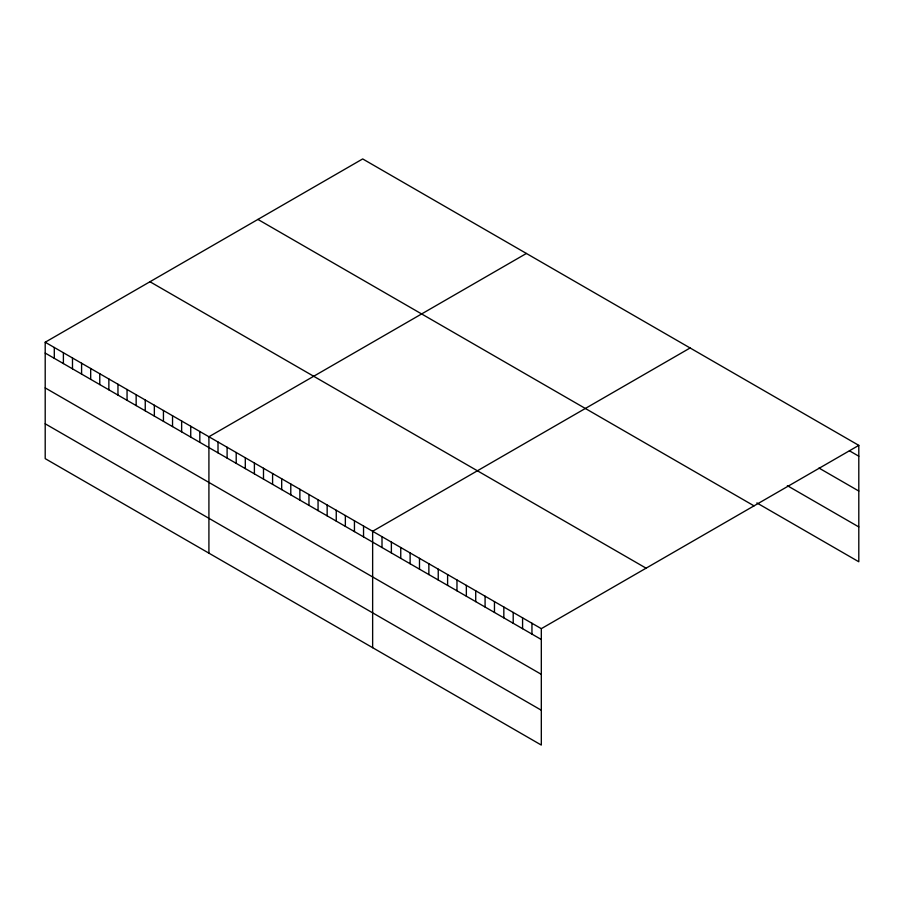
<?xml version="1.0" encoding="UTF-8"?>
<svg xmlns="http://www.w3.org/2000/svg" width="904" height="904" viewBox="0 0 904 904"><rect width="100%" height="100%" fill="white"/><g stroke="black" fill="none" stroke-linecap="round" stroke-linejoin="round"><path stroke-width="1.36" d="M45.2 342.232L541.315 628.664L541.315 745.065L45.2 458.633L45.2 342.232L362.685 158.934L858.8 445.367L858.8 561.768L756.885 502.929M526.399 253.459L208.914 436.756L208.914 553.158M690.125 347.972L372.64 531.269L372.64 647.682M541.315 628.664L858.8 445.367M849.432 450.791L858.8 456.204M818.967 468.046L858.8 491.041M787.35 485.674L858.8 526.93M257.911 219.423L754.026 505.856M149.974 281.743L646.089 568.175M45.2 353.068L541.315 639.501M45.2 387.906L541.315 674.339M45.2 423.795L541.315 710.228M531.947 623.251L531.947 634.088M522.58 617.839L522.58 628.687M513.201 612.426L513.201 623.274M503.833 607.025L503.833 617.861M494.465 601.612L494.465 612.449M485.086 596.199L485.086 607.036M475.719 590.787L475.719 601.635M466.351 585.374L466.351 596.222M456.972 579.972L456.972 590.809M447.604 574.56L447.604 585.396M438.237 569.147L438.237 579.984M428.869 563.734L428.869 574.582M419.49 558.322L419.49 569.17M410.122 552.92L410.122 563.757M400.754 547.508L400.754 558.344M391.375 542.095L391.375 552.932M382.008 536.682L382.008 547.53M363.544 526.026L363.544 536.863M354.447 520.772L354.447 531.608M345.351 515.517L345.351 526.365M336.254 510.274L336.254 521.111M327.158 505.02L327.158 515.856M318.061 499.765L318.061 510.613M308.965 494.511L308.965 505.359M299.868 489.267L299.868 500.104M290.783 484.013L290.783 494.85M281.686 478.758L281.686 489.606M272.59 473.515L272.59 484.352M263.493 468.261L263.493 479.097M254.397 463.006L254.397 473.854M245.3 457.752L245.3 468.6M236.204 452.508L236.204 463.345M227.107 447.254L227.107 458.091M218.011 441.999L218.011 452.847M199.818 431.502L199.818 442.338M190.733 426.247L190.733 437.095M181.636 421.004L181.636 431.841M172.54 415.75L172.54 426.586M163.443 410.495L163.443 421.332M154.347 405.241L154.347 416.089M145.25 399.997L145.25 410.834M136.154 394.743L136.154 405.58M127.057 389.488L127.057 400.336M117.961 384.245L117.961 395.082M108.864 378.991L108.864 389.827M99.768 373.736L99.768 384.584M90.682 368.482L90.682 379.33M81.586 363.238L81.586 374.075M72.489 357.984L72.489 368.821M63.393 352.729L63.393 363.577M54.296 347.486L54.296 358.323"/></g></svg>
